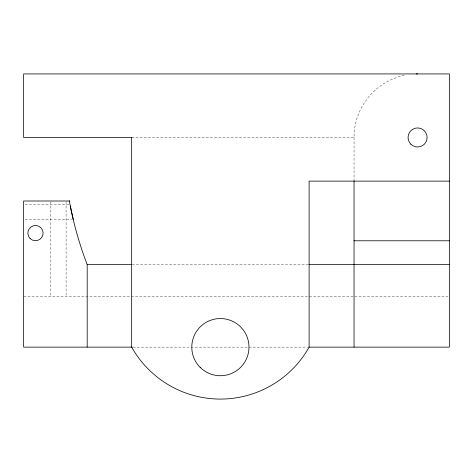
<?xml version="1.0" encoding="UTF-8"?>
<svg xmlns="http://www.w3.org/2000/svg" width="473" height="473" viewBox="0 0 473 473"><rect width="100%" height="100%" fill="white"/><g stroke="black" fill="none" stroke-linecap="round" stroke-linejoin="round"><path stroke-width="0.35" stroke-dasharray="2.37 1.77" d="M131.665 137.466L354.046 137.466A63.536 63.536 0 0 1 405.184 75.148M25.122 204.366L69.98 204.366M25.11 219.614L71.807 219.614M132.156 264.537L308.337 264.537M23.65 296.305L447.872 296.305M133.031 347.135L307.639 347.135M354.046 137.466L354.046 181.118M66.09 201.74L66.09 296.305M50.842 201.74L50.842 296.305"/><path stroke-width="0.71" d="M132.062 137.466L23.65 137.466L23.65 73.924L449.35 73.924L449.35 347.135L308.928 347.135M449.35 181.118L309.111 181.118L309.111 347.135A101.748 101.748 0 0 1 131.665 347.135L131.665 137.466M69.342 201.001L23.65 201.001L23.65 347.135L132.292 347.135M354.046 240.781L449.35 240.781M69.265 200.587L70.3 206.033A353.987 353.987 0 0 0 87.186 264.537L131.665 264.537M309.076 264.537L449.35 264.537M73.268 219.614L70.3 206.033M354.046 181.053L354.046 347.135M87.186 264.537L87.186 347.135M416.199 73.942A63.536 63.536 0 0 1 417.582 73.924M410.842 144.2A9.531 9.531 0 0 0 426.788 139.931A9.531 9.531 0 0 0 415.117 128.26A9.531 9.531 0 0 0 410.842 144.2M30.095 238.493A7.627 7.627 0 0 0 42.848 235.075A7.627 7.627 0 0 0 33.512 225.733A7.627 7.627 0 0 0 30.095 238.493M200.168 367.355A28.593 28.593 0 0 0 248.006 354.537A28.593 28.593 0 0 0 212.986 319.517A28.593 28.593 0 0 0 200.168 367.355"/></g></svg>
